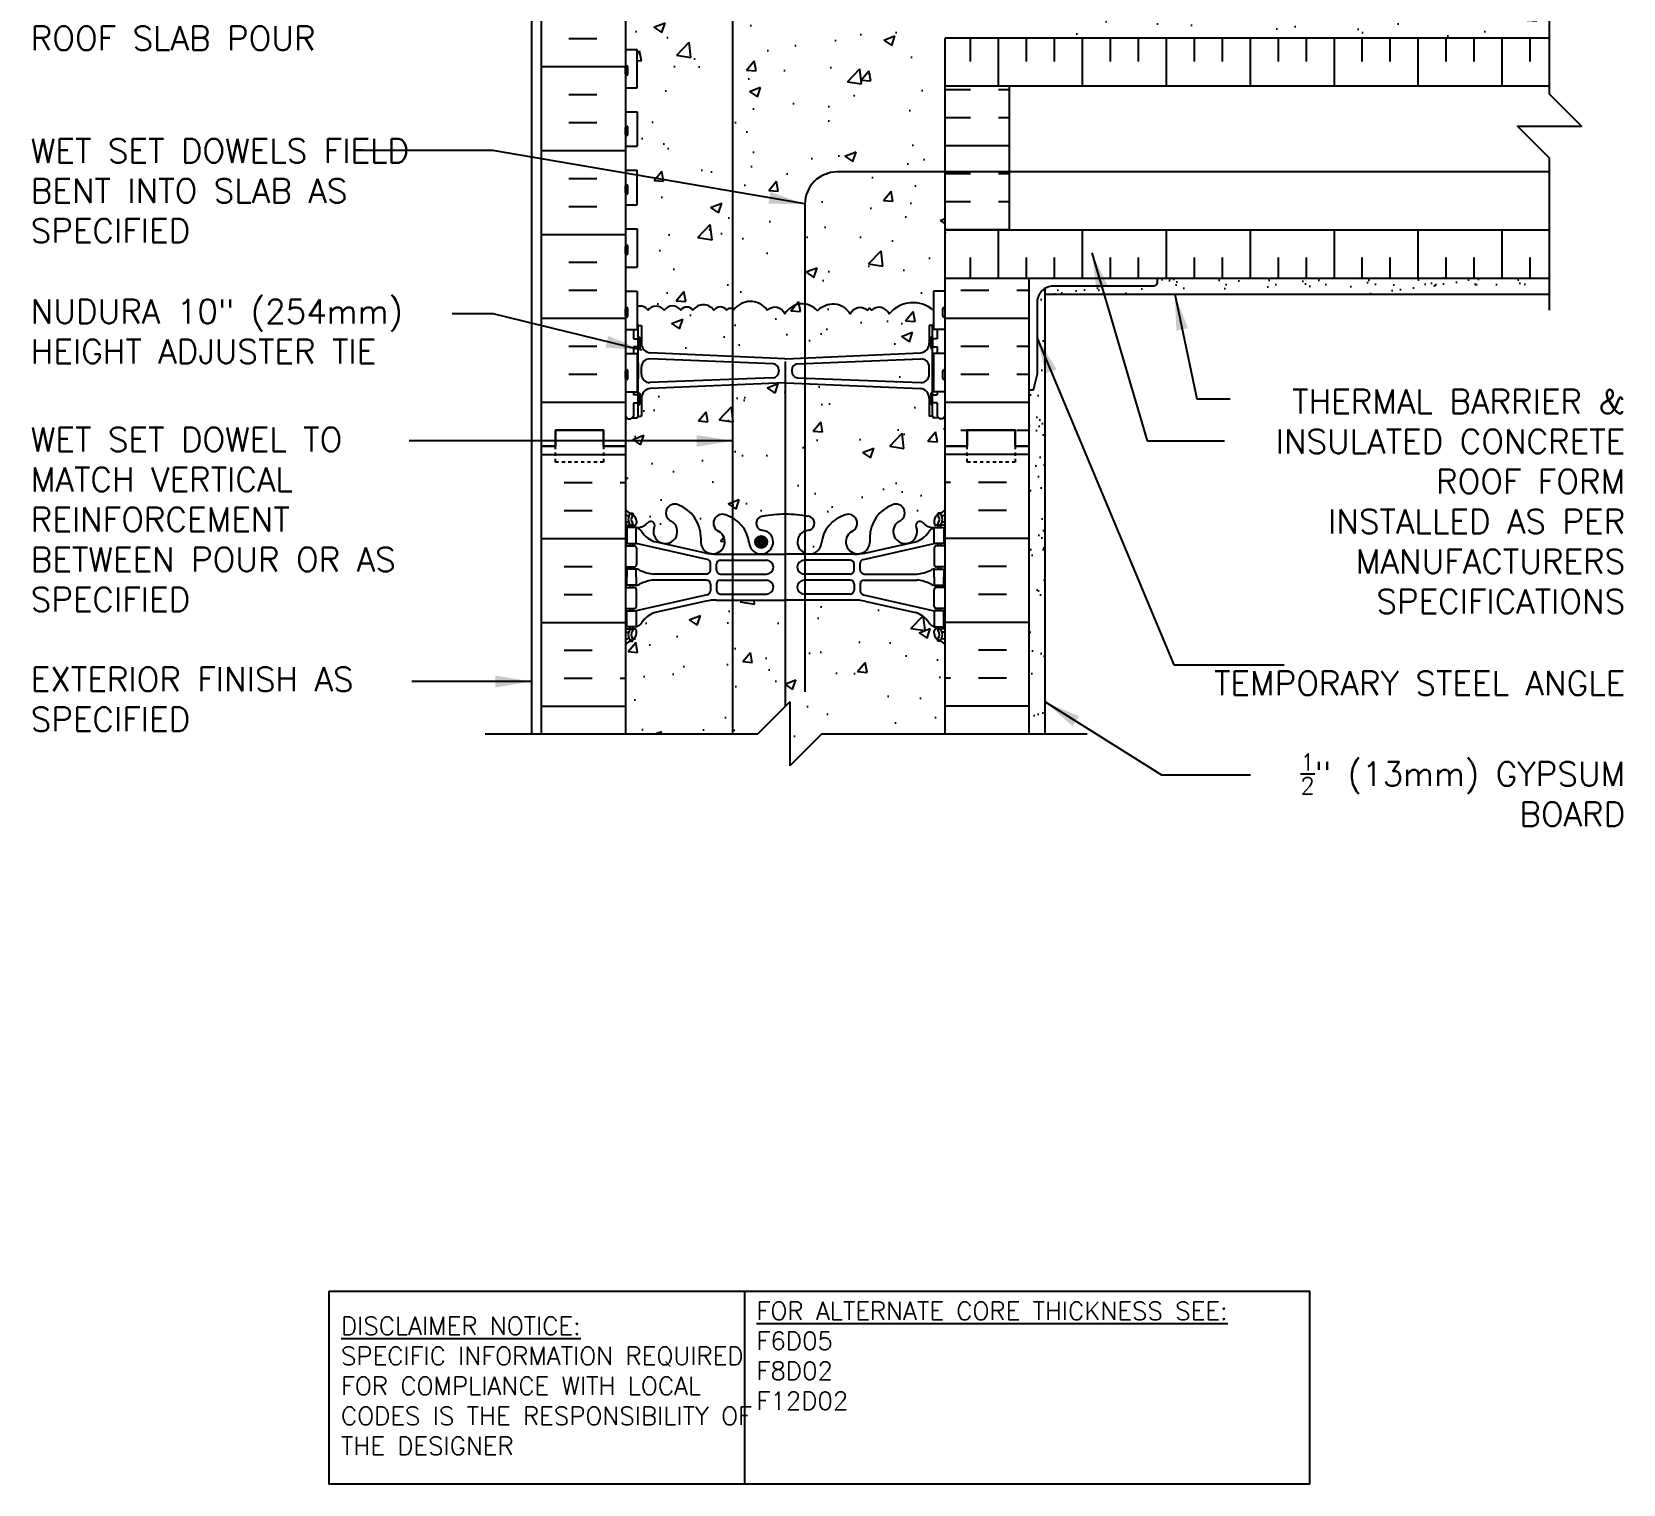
# Model space of a CAD drawing. Header units: inches. Extents: x 189.2 to 283.2, y 118.4 to 194.9.
# Drawn here: x 233.46 to 283.21, y 118.43 to 163.83 of the extents above; entities that cross this region are included whole.
import ezdxf

# ---------------------------------------------------------------- set-up
doc = ezdxf.new("R2010")
doc.units = ezdxf.units.IN
doc.header["$LTSCALE"] = 0.5
doc.header["$MEASUREMENT"] = 0
doc.linetypes.add('DASHED2', pattern=[0.375, 0.25, -0.125])
for name, color, linetype in [('HATCH', 12, 'Continuous'), ('line25', 2, 'Continuous'), ('LINE3', 3, 'Continuous'), ('LINE50', 5, 'Continuous'), ('LINE9', 9, 'Continuous'), ('TEXT', 4, 'Continuous'), ('Web_Edge', 9, 'Continuous')]:
    doc.layers.add(name, color=color, linetype=linetype)
doc.styles.add('DIM', font='romans.shx', dxfattribs={"width": 0.7})
doc.styles.add('ROMANS', font='romans.shx', dxfattribs={"height": 0.75})
doc.styles.get("Standard").update_dxf_attribs({"font": 'romans.shx', "height": 0.75})
doc.dimstyles.new('ext_12', dxfattribs={"dimscale": 12, "dimtxt": 0.09375, "dimasz": 0.09375, "dimexe": 0.09375, "dimexo": 0.0625, "dimgap": 0.0625, "dimtad": 1, "dimdec": 1, "dimzin": 2, "dimdsep": 46, "dimlunit": 4, "dimtxsty": 'DIM', "dimcen": 0.09, "dimdle": 0.09375, "dimclrt": 4, "dimadec": 0, "dimazin": 0, "dimtfac": 1, "dimtdec": 1, "dimtmove": 2, "dimatfit": 3, "dimfxl": 1, "dimfrac": 2, "dimtolj": 1, "dimtzin": 0, "dimarcsym": 0})

msp = doc.modelspace()

# ---------------------------------------------------------------- hatches: boundary and pattern name
at = {"layer": 'HATCH'}
h = msp.add_hatch(dxfattribs=at)
h.set_pattern_fill('AR-CONC', color=256, scale=0.5)
h.set_pattern_definition([(50, (0, 0), (3.5863, -0.31376), [0.375, -4.125]), (355, (0, 0), (-0.693757, 3.76096), [0.3, -3.3]), (100.4514, (0.299, -0.026), (2.892544, 3.4472), [0.3187, -3.50571]), (46.1842, (0, 1), (5.336207, -0.827596), [0.5625, -6.1875]), (96.6356, (0.4447, 0.931), (4.67331, 4.87059), [0.47805, -5.25857]), (351.1842, (0, 1), (4.67331, 4.87059), [0.45, -4.95]), (21, (0.5, 0.75), (2.984535, -2.013094), [0.375, -4.125]), (326, (0.5, 0.75), (1.216577, 3.62575), [0.3, -3.3]), (71.4514, (0.7487, 0.5822), (4.201112, 1.612656), [0.3187, -3.50571]), (37.5, (0, 0), (0.0607993, 1.6644693), [0, -3.26, 0, -3.35, 0, -3.3125]), (7.5, (0, 0), (1.315348, 1.972059), [0, -1.91, 0, -3.185, 0, -1.2625]), (327.5, (-1.115, 0), (2.669112, -0.1127744), [0, -1.25, 0, -3.9, 0, -5.175]), (317.5, (-1.615, 0), (2.915931, 0.500525), [0, -1.625, 0, -2.59, 0, -3.675])])
h.paths.add_polyline_path([(257.158, 142.881), (257.158, 140.881), (258.158, 141.881), (262.018, 141.881), (262.018, 144.689, 0.08841), (261.872, 144.786), (261.782, 144.786), (261.782, 144.828, -0.249069), (261.672, 145.035), (261.672, 145.102, -0.414214), (261.735, 145.165), (261.782, 145.165), (261.782, 145.235), (261.677, 145.235, -0.155529), (261.502, 145.369, 0.180914), (261.084, 145.68), (259.503, 146.033, 0.054974), (259.176, 146.069), (257.018, 146.069), (254.86, 146.069, 0.054974), (254.534, 146.033), (252.953, 145.68, 0.180914), (252.535, 145.369, -0.155529), (252.359, 145.235), (252.254, 145.235), (252.254, 145.165), (252.302, 145.165, -0.414214), (252.364, 145.102), (252.364, 145.035, -0.249069), (252.254, 144.828), (252.254, 144.786), (252.164, 144.786, 0.088416), (252.018, 144.689), (252.018, 141.881), (256.158, 141.881)])
h.paths.add_polyline_path([(262.018, 150.881), (262.018, 151.817), (261.938, 151.737), (261.848, 151.737), (261.818, 151.767), (261.668, 151.767, -0.414214), (261.618, 151.817), (261.518, 151.817), (261.518, 152.378, 0.390098), (261.243, 152.677), (257.035, 152.861, 0.020761), (257.018, 152.862, 0.020761), (257.002, 152.861), (252.794, 152.677, 0.390098), (252.518, 152.378), (252.518, 151.817), (252.418, 151.817, -0.414214), (252.368, 151.767), (252.268, 151.767), (252.218, 151.767), (252.188, 151.737), (252.098, 151.737), (252.018, 151.817), (252.018, 150.881), (252.018, 148.881, 0.088416), (252.164, 148.784), (252.254, 148.784), (252.254, 148.742, -0.249069), (252.364, 148.535), (252.364, 148.467, -0.414214), (252.302, 148.405), (252.254, 148.405), (252.254, 148.335), (252.359, 148.335, 0.231736), (252.717, 148.486, -0.8344), (252.929, 148.36), (252.917, 148.339, 2.155404), (253.456, 148.533, -1), (253.669, 149.044, -0.311223), (254.378, 148.028), (254.378, 147.863, 1.661382), (254.939, 148.216, -1), (255.152, 148.727, -0.30095), (255.888, 147.855, 1.661382), (256.45, 148.208, 0.055617), (256.27, 148.253, -0.843243), (256.305, 148.686, -0.047544), (257.018, 148.75, -0.047544), (257.732, 148.686, -0.843243), (257.767, 148.253, 0.055617), (257.587, 148.208, 1.661382), (258.148, 147.855, -0.30095), (258.885, 148.727, -1), (259.098, 148.216, 1.661382), (259.659, 147.863), (259.659, 148.028, -0.311223), (260.368, 149.044, -1), (260.581, 148.533, 2.155404), (261.12, 148.339), (261.108, 148.36, -0.834375), (261.32, 148.486, 0.23174), (261.677, 148.335), (261.782, 148.335), (261.782, 148.405), (261.735, 148.405, -0.414214), (261.672, 148.467), (261.672, 148.535, -0.249069), (261.782, 148.742), (261.782, 148.784), (261.872, 148.784, 0.08841), (262.018, 148.881)])
h.paths.add_polyline_path([(261.518, 154.657), (261.618, 154.657, -0.327813), (261.653, 154.705), (261.653, 155.126, 0.416771), (260.261, 155.012, 0.520567), (259.71, 155.129, 0.035013), (259.653, 155.199, 0.035013), (259.597, 155.129, 0.520567), (259.046, 155.012, 0.520567), (258.025, 155.107, 0.520567), (257.004, 155.012, 0.520567), (256.453, 155.129, 0.520567), (255.402, 155.129, 0.520567), (255.182, 155.129, 0.520567), (254.785, 155.129, 0.520567), (254.131, 155.129, 0.520567), (253.749, 155.129, 0.520567), (253.228, 155.129, 0.520567), (252.726, 155.129, 0.328601), (252.383, 155.245), (252.383, 154.705, -0.327813), (252.418, 154.657), (252.518, 154.657), (252.518, 154.097, 0.390098), (252.794, 153.798), (257.002, 153.614, 0.020761), (257.018, 153.613, 0.020761), (257.035, 153.614), (261.243, 153.798, 0.390098), (261.518, 154.097)])
h.paths.add_polyline_path([(256.818, 153.22), (256.818, 153.255, 0.390098), (256.635, 153.454), (252.778, 153.606, 0.425773), (252.518, 153.356), (252.518, 153.119, 0.425773), (252.778, 152.869), (256.635, 153.02, 0.390098)])
h.paths.add_polyline_path([(261.518, 153.356, 0.425773), (261.259, 153.606), (257.402, 153.454, 0.390098), (257.218, 153.255), (257.218, 153.22, 0.390098), (257.402, 153.02), (261.259, 152.869, 0.425773), (261.518, 153.119)])
h.paths.add_polyline_path([(262.018, 162.131), (262.018, 163.631), (280.914, 163.631), (280.914, 165.631), (262.018, 165.631), (262.018, 165.694, 0.466689), (261.551, 165.653, 0.520567), (261.029, 165.653, 0.520567), (260.647, 165.653, 0.520567), (259.994, 165.653, 0.520567), (259.34, 165.653, 0.520567), (258.958, 165.653, 0.520567), (258.436, 165.653, 0.520567), (257.935, 165.653, 0.297004), (257.626, 165.777, 0.297004), (257.317, 165.653, 0.520567), (256.816, 165.653, 0.520567), (256.294, 165.653, 0.520567), (255.912, 165.653, 0.520567), (255.258, 165.653, 0.520567), (254.862, 165.653, 0.520567), (254.641, 165.653, 0.520567), (253.591, 165.653, 0.520567), (253.04, 165.535, 0.411465), (252.018, 165.776), (252.018, 165.236), (252.383, 165.236), (252.383, 164.036), (252.018, 164.036), (252.018, 163.286), (252.383, 163.286), (252.383, 162.086), (252.018, 162.086), (252.018, 161.336), (252.383, 161.336), (252.383, 160.256), (252.018, 160.256), (252.018, 159.506), (252.383, 159.506), (252.383, 158.426), (252.018, 158.426), (252.018, 157.676), (252.383, 157.676), (252.383, 156.476), (252.018, 156.476), (252.018, 155.726), (252.383, 155.726), (252.383, 155.245, -0.328601), (252.726, 155.129, -0.520567), (253.228, 155.129, -0.520567), (253.749, 155.129, -0.520567), (254.131, 155.129, -0.520567), (254.785, 155.129, -0.520567), (255.182, 155.129, -0.520567), (255.402, 155.129, -0.520567), (256.453, 155.129, -0.520567), (257.004, 155.012, -0.520567), (258.025, 155.107, -0.520567), (259.046, 155.012, -0.520567), (259.597, 155.129, -0.035013), (259.653, 155.199, -0.035013), (259.71, 155.129, -0.520567), (260.261, 155.012, -0.416771), (261.653, 155.126), (261.653, 155.726), (262.018, 155.726), (262.018, 156.131), (262.018, 157.631)])
h.paths.add_polyline_path([(261.518, 166.522, 0.390098), (261.243, 166.821), (257.035, 167.005, 0.020761), (257.018, 167.005, 0.020761), (257.002, 167.005), (252.794, 166.821, 0.390098), (252.518, 166.522), (252.518, 165.961), (252.418, 165.961, -0.414214), (252.368, 165.911), (252.268, 165.911), (252.218, 165.911), (252.188, 165.881), (252.098, 165.881), (252.018, 165.961), (252.018, 165.776, -0.411465), (253.04, 165.535, -0.520567), (253.591, 165.653, -0.520567), (254.641, 165.653, -0.520567), (254.862, 165.653, -0.520567), (255.258, 165.653, -0.520567), (255.912, 165.653, -0.520567), (256.294, 165.653, -0.520567), (256.816, 165.653, -0.520567), (257.317, 165.653, -0.297004), (257.626, 165.777, -0.297004), (257.935, 165.653, -0.520567), (258.436, 165.653, -0.520567), (258.958, 165.653, -0.520567), (259.34, 165.653, -0.520567), (259.994, 165.653, -0.520567), (260.647, 165.653, -0.520567), (261.029, 165.653, -0.520567), (261.551, 165.653, -0.466689), (262.018, 165.694), (262.018, 165.961), (261.938, 165.881), (261.848, 165.881), (261.818, 165.911), (261.668, 165.911, -0.414214), (261.618, 165.961), (261.518, 165.961)])
h.paths.add_polyline_path([(256.635, 167.598), (252.778, 167.749, 0.425773), (252.518, 167.5), (252.518, 167.262, 0.425773), (252.778, 167.012), (256.635, 167.164, 0.390098), (256.818, 167.363), (256.818, 167.399, 0.390098)])
h.paths.add_polyline_path([(261.518, 167.5, 0.425773), (261.259, 167.749), (257.402, 167.598, 0.390098), (257.218, 167.399), (257.218, 167.363, 0.390098), (257.402, 167.164), (261.259, 167.012, 0.425773), (261.518, 167.262)])
h.paths.add_polyline_path([(262.018, 170.881, 0.08841), (261.872, 170.978), (261.782, 170.978), (261.782, 171.02, -0.249069), (261.672, 171.227), (261.672, 171.295, -0.414214), (261.735, 171.357), (261.782, 171.357), (261.782, 171.427), (261.677, 171.427, 0.231736), (261.32, 171.276, -0.8344), (261.108, 171.402), (261.12, 171.423, 2.155404), (260.581, 171.229, -1), (260.368, 170.717, -0.311223), (259.659, 171.733), (259.659, 171.898, 1.661382), (259.098, 171.546, -1), (258.885, 171.035, -0.30095), (258.148, 171.907, 1.661382), (257.587, 171.554, 0.055617), (257.767, 171.509, -0.843243), (257.732, 171.076, -0.047544), (257.018, 171.011, -0.047544), (256.305, 171.076, -0.843243), (256.27, 171.509, 0.055617), (256.45, 171.554, 1.661382), (255.888, 171.907, -0.30095), (255.152, 171.035, -1), (254.939, 171.546, 1.661382), (254.378, 171.898), (254.378, 171.733, -0.311223), (253.669, 170.717, -1), (253.456, 171.229, 2.155404), (252.917, 171.423), (252.929, 171.402, -0.834375), (252.717, 171.276, 0.23174), (252.359, 171.427), (252.254, 171.427), (252.254, 171.357), (252.302, 171.357, -0.414214), (252.364, 171.295), (252.364, 171.227, -0.249069), (252.254, 171.02), (252.254, 170.978), (252.164, 170.978, 0.088416), (252.018, 170.881), (252.018, 168.881), (252.018, 168.801), (252.098, 168.881), (252.188, 168.881), (252.218, 168.851), (252.368, 168.851, -0.414214), (252.418, 168.801), (252.518, 168.801), (252.518, 168.24, 0.390098), (252.794, 167.941), (257.002, 167.757, 0.020761), (257.018, 167.757, 0.020761), (257.035, 167.757), (261.243, 167.941, 0.390098), (261.518, 168.24), (261.518, 168.801), (261.618, 168.801, -0.414214), (261.668, 168.851), (261.768, 168.851), (261.818, 168.851), (261.848, 168.881), (261.938, 168.881), (262.018, 168.801), (262.018, 168.881)])
h.paths.add_polyline_path([(262.018, 177.881), (258.237, 177.881), (257.237, 176.881), (257.237, 178.881), (256.237, 177.881), (252.018, 177.881), (252.018, 175.073, 0.088416), (252.164, 174.976), (252.254, 174.976), (252.254, 174.934, -0.249069), (252.364, 174.727), (252.364, 174.66, -0.414214), (252.302, 174.597), (252.254, 174.597), (252.254, 174.527), (252.359, 174.527, -0.155529), (252.535, 174.393, 0.180914), (252.953, 174.082), (254.534, 173.729, 0.054974), (254.86, 173.693), (257.018, 173.693), (259.176, 173.693, 0.054974), (259.503, 173.729), (261.084, 174.082, 0.180914), (261.502, 174.393, -0.155529), (261.677, 174.527), (261.782, 174.527), (261.782, 174.597), (261.735, 174.597, -0.414214), (261.672, 174.66), (261.672, 174.727, -0.249069), (261.782, 174.934), (261.782, 174.976), (261.872, 174.976, 0.08841), (262.018, 175.073)])
h.paths.add_polyline_path([(262.018, 183.444, 0.08841), (261.872, 183.542), (261.782, 183.542), (261.782, 183.584, -0.249069), (261.672, 183.791), (261.672, 183.858, -0.414214), (261.735, 183.921), (261.782, 183.921), (261.782, 183.991), (261.677, 183.991, -0.155529), (261.502, 184.125, 0.180914), (261.084, 184.436), (259.503, 184.789, 0.054974), (259.176, 184.825), (257.018, 184.825), (254.86, 184.825, 0.054974), (254.534, 184.789), (252.953, 184.436, 0.180914), (252.535, 184.125, -0.155529), (252.359, 183.991), (252.254, 183.991), (252.254, 183.921), (252.302, 183.921, -0.414214), (252.364, 183.858), (252.364, 183.791, -0.249069), (252.254, 183.584), (252.254, 183.542), (252.164, 183.542, 0.088416), (252.018, 183.444), (252.018, 180.381), (256.237, 180.381), (257.237, 181.381), (257.237, 179.381), (258.237, 180.381), (262.018, 180.381)])
h.paths.add_polyline_path([(260.368, 187.8, -1), (260.581, 187.289, 2.155404), (261.12, 187.095), (261.108, 187.116, -0.834375), (261.32, 187.242, 0.23174), (261.677, 187.091), (261.782, 187.091), (261.782, 187.161), (261.735, 187.161, -0.414214), (261.672, 187.223), (261.672, 187.291, -0.249069), (261.782, 187.498), (261.782, 187.539), (261.872, 187.539, 0.08841), (262.018, 187.637), (262.018, 188.357, 0.336749), (261.356, 188.252, 0.520567), (260.97, 188.252, 0.520567), (260.47, 188.252, 0.259173), (260.018, 188.471, 0.259173), (259.567, 188.252, 0.520567), (259.067, 188.252, 0.520567), (258.68, 188.252, 0.336749), (258.018, 188.357, 0.336749), (257.356, 188.252, 0.520567), (256.97, 188.252, 0.520567), (256.47, 188.252, 0.520567), (255.623, 188.252, 0.520567), (255.341, 188.252, 0.520567), (254.446, 188.252, 0.520567), (253.707, 188.252, 0.520567), (253.014, 188.252, 0.520567), (252.793, 188.252, 0.321585), (252.018, 188.277), (252.018, 187.637, 0.088416), (252.164, 187.539), (252.254, 187.539), (252.254, 187.498, -0.249069), (252.364, 187.291), (252.364, 187.223, -0.414214), (252.302, 187.161), (252.254, 187.161), (252.254, 187.091), (252.359, 187.091, 0.231736), (252.717, 187.242, -0.8344), (252.929, 187.116), (252.917, 187.095, 2.155404), (253.456, 187.289, -1), (253.669, 187.8, -0.311223), (254.378, 186.784), (254.378, 186.619, 1.661382), (254.939, 186.972, -1), (255.152, 187.483, -0.30095), (255.888, 186.611, 1.661382), (256.45, 186.964, 0.055617), (256.27, 187.009, -0.843243), (256.305, 187.441, -0.047544), (257.018, 187.506, -0.047544), (257.732, 187.441, -0.843243), (257.767, 187.009, 0.055617), (257.587, 186.964, 1.661382), (258.148, 186.611, -0.30095), (258.885, 187.483, -1), (259.098, 186.972, 1.661382), (259.659, 186.619), (259.659, 186.784, -0.311223)])
h = msp.add_hatch(dxfattribs=at)
h.set_pattern_fill('INSUL', color=256, scale=7, style=0)
h.paths.add_polyline_path([(264.643, 156.131), (262.018, 156.131), (262.018, 150.881), (262.706, 150.881), (262.706, 151.381), (264.206, 151.381), (264.206, 150.881), (264.643, 150.881)])
h.paths.add_polyline_path([(262.018, 165.631), (264.643, 165.631), (264.643, 168.881), (264.206, 168.881), (264.206, 168.381), (262.706, 168.381), (262.706, 168.881), (262.018, 168.881)])
h.paths.add_polyline_path([(249.393, 150.881), (249.831, 150.881), (249.831, 151.381), (251.331, 151.381), (251.331, 150.881), (252.018, 150.881), (252.018, 168.881), (251.331, 168.881), (251.331, 169.381), (249.831, 169.381), (249.831, 168.881), (249.393, 168.881)])
h = msp.add_hatch(dxfattribs=at)
h.set_pattern_fill('INSUL', color=256, scale=7, angle=90, style=0)
h.set_pattern_definition([(90, (64.1814, 26.4048), (-2.625, 2e-16), []), (90, (63.3064, 26.4048), (-2.625, 2e-16), [0.875, -0.875]), (90, (62.4314, 26.4048), (-2.625, 2e-16), [0.875, -0.875])])
h.paths.add_polyline_path([(280.914, 163.631), (262.018, 163.631), (262.018, 162.131), (280.914, 162.131)])
h.paths.add_polyline_path([(280.914, 156.131), (280.914, 157.631), (262.018, 157.631), (262.018, 156.131)])
h = msp.add_hatch(dxfattribs=at)
h.set_pattern_fill('INSUL', color=256, scale=7)
h.set_pattern_definition([(0, (64.1814, 26.4048), (0, 2.625), []), (0, (64.1814, 27.2798), (0, 2.625), [0.875, -0.875]), (0, (64.1814, 28.1548), (0, 2.625), [0.875, -0.875])])
h.paths.add_polyline_path([(264.018, 159.131), (262.018, 159.131), (262.018, 157.631), (264.018, 157.631)])
h.paths.add_polyline_path([(264.018, 162.131), (262.018, 162.131), (262.018, 159.131), (264.018, 159.131)])
h = msp.add_hatch(dxfattribs=at)
h.set_pattern_fill('AR-SAND', color=256, scale=0.5, style=0)
h.set_pattern_definition([(37.5, (66.88566, 23.2211), (-0.0314967, 0.963412), [0, -0.76, 0, -0.85, 0, -0.8125]), (7.5, (66.8857, 23.2211), (0.8848884, 1.411073), [0, -0.41, 0, -0.685, 0, -0.2625]), (327.5, (66.27066, 23.2211), (1.557071, 0.0028295), [0, -0.25, 0, -0.9, 0, -1.175]), (317.5, (66.2707, 23.2211), (1.503063, 0.438838), [0, -0.125, 0, -0.59, 0, -0.675])])
h.paths.add_polyline_path([(265.143, 155.814, 0.267949), (264.893, 155.381), (264.893, 153.131), (264.768, 152.631), (264.643, 152.631), (264.643, 150.881), (264.643, 141.881), (265.143, 141.881)])
h = msp.add_hatch(dxfattribs=at)
h.set_pattern_fill('AR-SAND', color=256, scale=0.5, style=0)
h.set_pattern_definition([(37.5, (63.72126, 21.6391), (-0.0314967, 0.963412), [0, -0.76, 0, -0.85, 0, -0.8125]), (7.5, (63.7213, 21.6391), (0.8848884, 1.411073), [0, -0.41, 0, -0.685, 0, -0.2625]), (327.5, (63.10626, 21.6391), (1.557071, 0.0028295), [0, -0.25, 0, -0.9, 0, -1.175]), (317.5, (63.1063, 21.6391), (1.503063, 0.438838), [0, -0.125, 0, -0.59, 0, -0.675])])
h.paths.add_polyline_path([(268.643, 156.131), (268.643, 156.006, -0.414214), (268.518, 155.881), (265.393, 155.881, 0.131652), (265.143, 155.814), (265.143, 155.631), (280.914, 155.631), (280.914, 156.131)])
at = {"layer": 'LINE3'}
msp.add_hatch(color=256, dxfattribs=at).paths.add_polyline_path([(256.45, 147.883, 1), (256.075, 147.883, 1)])

# ---------------------------------------------------------------- linework, layer by layer
at = {"layer": 'HATCH'}
for p, q in [((280.914, 162.131), (262.018, 162.131)), ((280.914, 157.631), (262.018, 157.631)), ((262.018, 157.543), (262.047, 157.571)), ((266.264, 156.131), (266.29, 156.157)), ((269.092, 156.131), (269.118, 156.157)), ((274.749, 156.131), (274.775, 156.157)), ((277.577, 156.131), (277.603, 156.157)), ((249.393, 150.621), (252.018, 150.621)), ((264.643, 150.621), (262.018, 150.621)), ((250.107, 149.746), (250.982, 149.746)), ((251.857, 149.746), (252.018, 149.746)), ((262.18, 149.746), (262.018, 149.746)), ((263.93, 149.746), (263.055, 149.746)), ((250.107, 148.871), (250.982, 148.871)), ((263.93, 148.871), (263.055, 148.871)), ((249.393, 147.996), (252.018, 147.996)), ((264.643, 147.996), (262.018, 147.996)), ((250.107, 147.121), (250.982, 147.121)), ((263.93, 147.121), (263.055, 147.121)), ((250.107, 146.246), (250.982, 146.246)), ((263.93, 146.246), (263.055, 146.246)), ((249.393, 145.371), (252.018, 145.371)), ((264.643, 145.371), (262.018, 145.371)), ((250.107, 144.496), (250.982, 144.496)), ((263.93, 144.496), (263.055, 144.496)), ((250.107, 143.621), (250.982, 143.621)), ((251.857, 143.621), (252.018, 143.621)), ((262.18, 143.621), (262.018, 143.621)), ((263.93, 143.621), (263.055, 143.621)), ((249.393, 142.746), (252.018, 142.746)), ((264.643, 142.746), (262.018, 142.746))]:
    msp.add_line(p, q, dxfattribs=at)
for points in [[(258.025, 155.107, 0.520567), (257.004, 155.012, 0.520567), (256.453, 155.129, 0.520567), (255.402, 155.129, 0.520567), (255.182, 155.129, 0.520567), (254.785, 155.129, 0.520567), (254.131, 155.129, 0.520567), (253.749, 155.129, 0.520567), (253.228, 155.129, 0.520567), (252.726, 155.129, 0.328601), (252.383, 155.245, 0.328601)], [(258.025, 155.107, -0.520567), (259.046, 155.012, -0.520567), (259.597, 155.129, -0.035013), (259.653, 155.199, -0.035013)], [(261.653, 155.126, 0.416771), (260.261, 155.012, 0.520567), (259.71, 155.129, 0.035013), (259.653, 155.199, 0.035013)]]:
    msp.add_lwpolyline(points, format="xyb", dxfattribs=at)
at = {"layer": 'line25'}
for p, q in [((252.018, 168.881), (252.018, 150.881)), ((252.018, 163.286), (252.383, 163.286)), ((252.383, 162.086), (252.383, 163.286)), ((280.914, 163.631), (262.018, 163.631)), ((262.018, 162.131), (262.018, 163.631)), ((252.018, 162.086), (252.383, 162.086)), ((252.018, 161.336), (252.383, 161.336)), ((252.383, 161.336), (252.383, 160.256)), ((252.018, 160.256), (252.383, 160.256)), ((252.018, 159.506), (252.383, 159.506)), ((252.383, 158.426), (252.383, 159.506)), ((252.018, 158.426), (252.383, 158.426)), ((252.018, 157.676), (252.383, 157.676)), ((252.383, 157.676), (252.383, 156.476)), ((262.018, 156.131), (262.018, 157.631)), ((252.018, 156.476), (252.383, 156.476)), ((262.018, 150.881), (262.018, 156.131)), ((262.018, 156.131), (280.914, 156.131)), ((252.018, 155.726), (252.383, 155.726)), ((252.383, 155.726), (252.383, 154.526)), ((261.653, 155.726), (261.653, 154.526)), ((262.018, 155.726), (261.653, 155.726)), ((252.018, 154.526), (252.383, 154.526)), ((262.018, 154.526), (261.653, 154.526)), ((252.018, 153.776), (252.383, 153.776)), ((252.383, 153.776), (252.383, 152.576)), ((262.018, 153.776), (261.653, 153.776)), ((261.653, 153.776), (261.653, 152.576)), ((252.018, 152.576), (252.383, 152.576)), ((262.018, 152.576), (261.653, 152.576)), ((252.018, 150.881), (252.018, 141.881)), ((262.018, 141.881), (262.018, 150.881))]:
    msp.add_line(p, q, dxfattribs=at)
at = {"layer": 'LINE3'}
for p, q in [((255.369, 177.881), (255.369, 141.881)), ((257.011, 153.525), (257.011, 142.741))]:
    msp.add_line(p, q, dxfattribs=at)
msp.add_lwpolyline([(280.914, 159.451), (258.631, 159.451, 0.414214), (257.631, 158.451), (257.631, 143.202)], format="xyb", dxfattribs=at)
msp.add_circle((256.262, 147.883), 0.188, dxfattribs=at)
at = {"layer": 'LINE50'}
for p, q in [((249.393, 150.881), (249.393, 168.881)), ((264.643, 150.881), (264.643, 156.131)), ((249.393, 141.881), (249.393, 150.881)), ((264.643, 141.881), (264.643, 150.881))]:
    msp.add_line(p, q, dxfattribs=at)
for points in [[(252.018, 150.881), (251.331, 150.881), (251.331, 151.381), (249.831, 151.381), (249.831, 150.881), (249.393, 150.881)], [(249.393, 150.881), (249.831, 150.881), (249.831, 151.381), (251.331, 151.381), (251.331, 150.881), (252.018, 150.881)], [(262.018, 150.881), (262.706, 150.881), (262.706, 151.381), (264.206, 151.381), (264.206, 150.881), (264.643, 150.881)], [(264.643, 150.881), (264.206, 150.881), (264.206, 151.381), (262.706, 151.381), (262.706, 150.881), (262.018, 150.881)]]:
    msp.add_lwpolyline(points, dxfattribs=at)
at = {"layer": 'LINE9'}
for p, q in [((249.081, 177.881), (249.081, 141.883)), ((252.018, 162.516), (252.018, 162.736)), ((252.058, 162.776), (252.058, 162.776)), ((252.098, 162.516), (252.098, 162.736)), ((252.018, 162.681), (252.018, 162.681)), ((252.018, 162.571), (252.018, 162.571)), ((252.058, 162.476), (252.058, 162.476)), ((262.018, 157.631), (262.018, 162.131)), ((264.018, 162.131), (264.018, 157.631)), ((252.018, 160.626), (252.018, 160.846)), ((252.018, 160.791), (252.018, 160.791)), ((252.058, 160.886), (252.058, 160.886)), ((252.098, 160.626), (252.098, 160.846)), ((252.018, 160.681), (252.018, 160.681)), ((252.058, 160.586), (252.058, 160.586)), ((252.018, 158.796), (252.018, 159.016)), ((252.018, 158.961), (252.018, 158.961)), ((252.018, 158.851), (252.018, 158.851)), ((252.058, 159.056), (252.058, 159.056)), ((252.058, 158.756), (252.058, 158.756)), ((252.098, 158.796), (252.098, 159.016)), ((252.018, 156.906), (252.018, 157.126)), ((252.018, 157.071), (252.018, 157.071)), ((252.018, 156.961), (252.018, 156.961)), ((252.058, 157.166), (252.058, 157.166)), ((252.058, 156.866), (252.058, 156.866)), ((252.098, 156.906), (252.098, 157.126)), ((265.143, 141.881), (265.143, 155.814)), ((265.143, 155.631), (280.914, 155.631)), ((252.018, 154.956), (252.018, 155.176)), ((252.018, 155.121), (252.018, 155.121)), ((252.018, 155.011), (252.018, 155.011)), ((252.058, 155.216), (252.058, 155.216)), ((252.058, 154.916), (252.058, 154.916)), ((252.098, 154.956), (252.098, 155.176)), ((261.938, 154.956), (261.938, 155.176)), ((261.978, 155.216), (261.978, 155.216)), ((261.978, 154.916), (261.978, 154.916)), ((262.018, 154.956), (262.018, 155.176)), ((262.018, 155.121), (262.018, 155.121)), ((262.018, 155.011), (262.018, 155.011)), ((252.268, 154.526), (252.268, 154.237)), ((252.418, 151.817), (252.418, 154.657)), ((252.418, 154.657), (252.518, 154.657)), ((252.418, 154.637), (252.418, 154.637)), ((252.418, 154.287), (252.468, 154.287)), ((252.468, 154.287), (252.468, 153.937)), ((252.518, 154.657), (252.518, 154.097)), ((261.618, 154.657), (261.518, 154.657)), ((261.518, 154.657), (261.518, 154.097)), ((261.568, 154.287), (261.568, 153.937)), ((261.618, 154.287), (261.568, 154.287)), ((261.618, 151.817), (261.618, 154.657)), ((261.618, 154.637), (261.618, 154.637)), ((261.768, 154.526), (261.768, 154.237)), ((252.268, 153.987), (252.268, 153.776)), ((252.418, 153.937), (252.468, 153.937)), ((257.002, 153.614), (252.794, 153.798)), ((257.035, 153.614), (261.243, 153.798)), ((261.618, 153.937), (261.568, 153.937)), ((261.768, 153.987), (261.768, 153.776)), ((252.058, 153.266), (252.058, 153.266)), ((252.518, 153.119), (252.518, 153.356)), ((256.635, 153.454), (252.778, 153.606)), ((256.818, 153.255), (256.818, 153.22)), ((257.218, 153.255), (257.218, 153.22)), ((257.402, 153.454), (261.259, 153.606)), ((261.518, 153.119), (261.518, 153.356)), ((261.978, 153.266), (261.978, 153.266)), ((252.018, 153.006), (252.018, 153.226)), ((252.018, 153.171), (252.018, 153.171)), ((252.018, 153.061), (252.018, 153.061)), ((252.058, 152.966), (252.058, 152.966)), ((252.098, 153.006), (252.098, 153.226)), ((256.635, 153.02), (252.778, 152.869)), ((257.002, 152.861), (252.794, 152.677)), ((257.035, 152.861), (261.243, 152.677)), ((257.402, 153.02), (261.259, 152.869)), ((261.938, 153.006), (261.938, 153.226)), ((261.978, 152.966), (261.978, 152.966)), ((262.018, 153.006), (262.018, 153.226)), ((262.018, 153.171), (262.018, 153.171)), ((262.018, 153.061), (262.018, 153.061)), ((252.268, 152.576), (252.268, 152.487)), ((252.418, 152.537), (252.468, 152.537)), ((252.468, 152.537), (252.468, 152.187)), ((252.518, 152.378), (252.518, 151.817)), ((261.518, 152.378), (261.518, 151.817)), ((261.618, 152.537), (261.568, 152.537)), ((261.568, 152.537), (261.568, 152.187)), ((261.768, 152.576), (261.768, 152.487)), ((252.018, 151.817), (252.098, 151.737)), ((252.268, 151.817), (252.188, 151.737)), ((252.218, 151.767), (252.368, 151.767)), ((252.268, 152.237), (252.268, 151.817)), ((252.268, 151.767), (252.368, 151.767)), ((252.418, 152.187), (252.468, 152.187)), ((252.418, 151.817), (252.518, 151.817)), ((261.618, 151.817), (261.518, 151.817)), ((261.618, 152.187), (261.568, 152.187)), ((261.768, 151.767), (261.668, 151.767)), ((261.818, 151.767), (261.668, 151.767)), ((261.768, 152.237), (261.768, 151.817)), ((261.768, 151.817), (261.848, 151.737)), ((262.018, 151.817), (261.938, 151.737)), ((252.098, 151.737), (252.188, 151.737)), ((261.938, 151.737), (261.848, 151.737)), ((257.158, 142.881), (256.158, 141.881)), ((257.158, 142.881), (257.158, 140.881)), ((247.629, 141.881), (256.158, 141.881)), ((258.158, 141.881), (257.158, 140.881)), ((258.158, 141.881), (266.453, 141.881))]:
    msp.add_line(p, q, dxfattribs=at)
for points in [[(280.914, 155.131), (280.914, 159.881), (279.914, 160.881), (281.914, 160.881), (280.914, 161.881), (280.914, 167.542)], [(252.268, 154.237), (252.418, 154.237), (252.418, 153.987), (252.268, 153.987)], [(261.768, 154.237), (261.618, 154.237), (261.618, 153.987), (261.768, 153.987)], [(252.383, 153.487), (252.418, 153.487), (252.418, 152.987), (252.383, 152.987)], [(261.653, 153.487), (261.618, 153.487), (261.618, 152.987), (261.653, 152.987)], [(252.268, 152.237), (252.418, 152.237), (252.418, 152.487), (252.268, 152.487)], [(261.768, 152.237), (261.618, 152.237), (261.618, 152.487), (261.768, 152.487)]]:
    msp.add_lwpolyline(points, dxfattribs=at)
msp.add_lwpolyline([(264.643, 152.631), (264.643, 156.131), (268.643, 156.131), (268.643, 156.006, -0.414214), (268.518, 155.881), (265.393, 155.881, 0.414214), (264.893, 155.381), (264.893, 153.131), (264.768, 152.631)], format="xyb", close=True, dxfattribs=at)
at = {"layer": 'LINE9', "linetype": 'DASHED2', "ltscale": 0.15}
for points in [[(251.331, 150.881), (251.331, 150.881), (251.331, 150.381), (249.831, 150.381), (249.831, 150.881), (249.831, 150.881)], [(264.206, 150.881), (264.206, 150.881), (264.206, 150.381), (262.706, 150.381), (262.706, 150.881), (262.706, 150.881)]]:
    msp.add_lwpolyline(points, dxfattribs=at)
at = {"layer": 'LINE9'}
for centre, radius, start, end in [((252.058, 162.736), 0.04, 90, 180), ((252.058, 162.736), 0.04, 360, 90), ((252.058, 162.516), 0.04, 180, 270), ((252.058, 162.516), 0.04, 270, 0), ((252.058, 160.846), 0.04, 90, 180), ((252.058, 160.846), 0.04, 360, 90), ((252.058, 160.626), 0.04, 180, 270), ((252.058, 160.626), 0.04, 270, 0), ((252.058, 159.016), 0.04, 90, 180), ((252.058, 158.796), 0.04, 180, 270), ((252.058, 159.016), 0.04, 360, 90), ((252.058, 158.796), 0.04, 270, 0), ((252.058, 157.126), 0.04, 90, 180), ((252.058, 156.906), 0.04, 180, 270), ((252.058, 157.126), 0.04, 360, 90), ((252.058, 156.906), 0.04, 270, 0), ((252.058, 155.176), 0.04, 90, 180), ((252.058, 154.956), 0.04, 180, 270), ((252.058, 155.176), 0.04, 360, 90), ((252.058, 154.956), 0.04, 270, 0), ((261.978, 155.176), 0.04, 90, 180), ((261.978, 154.956), 0.04, 180, 270), ((261.978, 155.176), 0.04, 0, 90), ((261.978, 154.956), 0.04, 270, 0), ((252.368, 154.657), 0.05, 0, 72.5993), ((261.668, 154.657), 0.05, 107.4007, 180), ((252.818, 154.097), 0.3, 180, 265.2426), ((261.218, 154.097), 0.3, 274.7574, 0), ((252.058, 153.226), 0.04, 90, 180), ((252.058, 153.226), 0.04, 360, 90), ((252.768, 153.356), 0.25, 87.7479, 180), ((256.618, 153.255), 0.2, 0, 85.2426), ((257.018, 153.813), 0.2, 265.2426, 270), ((257.018, 153.813), 0.2, 270, 274.7574), ((257.418, 153.255), 0.2, 94.7574, 180), ((261.268, 153.356), 0.25, 0, 92.2521), ((261.978, 153.226), 0.04, 90, 180), ((261.978, 153.226), 0.04, 0, 90), ((252.058, 153.006), 0.04, 180, 270), ((252.058, 153.006), 0.04, 270, 0), ((252.768, 153.119), 0.25, 180, 272.2521), ((256.618, 153.22), 0.2, 274.7574, 0), ((257.018, 152.662), 0.2, 90, 94.7574), ((257.018, 152.662), 0.2, 85.2426, 90), ((257.418, 153.22), 0.2, 180, 265.2426), ((261.268, 153.119), 0.25, 267.7479, 0), ((261.978, 153.006), 0.04, 180, 270), ((261.978, 153.006), 0.04, 270, 0), ((252.818, 152.378), 0.3, 94.7574, 180), ((261.218, 152.378), 0.3, 0, 85.2426), ((252.368, 151.817), 0.05, 270, 0), ((261.668, 151.817), 0.05, 180, 270)]:
    msp.add_arc(centre, radius, start, end, dxfattribs=at)
at = {"layer": 'TEXT'}
msp.add_lwpolyline([(242.76, 124.464), (255.744, 124.464), (255.744, 118.426), (242.76, 118.426)], close=True, dxfattribs=at)
msp.add_lwpolyline([(255.744, 124.464), (273.404, 124.464), (273.404, 118.426), (255.744, 118.426)], dxfattribs=at)
at = {"layer": 'Web_Edge'}
for p, q in [((252.164, 148.784), (252.254, 148.784)), ((252.254, 148.784), (252.254, 148.742)), ((261.872, 148.784), (261.782, 148.784)), ((261.782, 148.784), (261.782, 148.742)), ((252.018, 148.505), (252.096, 148.505)), ((252.018, 148.405), (252.302, 148.405)), ((252.164, 148.405), (252.164, 148.335)), ((252.254, 148.405), (252.254, 148.335)), ((252.364, 148.535), (252.364, 148.467)), ((252.917, 148.339), (252.929, 148.36)), ((261.12, 148.339), (261.108, 148.36)), ((261.672, 148.535), (261.672, 148.467)), ((262.018, 148.405), (261.735, 148.405)), ((261.782, 148.405), (261.782, 148.335)), ((261.872, 148.405), (261.872, 148.335)), ((262.018, 148.505), (261.941, 148.505)), ((252.164, 147.835), (252.164, 147.765)), ((252.254, 147.835), (252.254, 147.765)), ((254.577, 147.338), (252.359, 147.835)), ((254.534, 147.536), (252.953, 147.889)), ((254.378, 148.028), (254.378, 147.863)), ((259.46, 147.338), (261.677, 147.835)), ((259.503, 147.536), (261.084, 147.889)), ((259.659, 148.028), (259.659, 147.863)), ((261.782, 147.835), (261.782, 147.765)), ((261.872, 147.835), (261.872, 147.765)), ((252.018, 147.765), (252.302, 147.765)), ((252.364, 147.702), (252.364, 147.167)), ((254.86, 147.5), (257.018, 147.5)), ((254.987, 147.314), (256.427, 147.314)), ((259.176, 147.5), (257.018, 147.5)), ((259.05, 147.314), (257.61, 147.314)), ((261.672, 147.702), (261.672, 147.167)), ((262.018, 147.765), (261.735, 147.765)), ((252.018, 147.105), (252.302, 147.105)), ((252.164, 147.105), (252.164, 147.035)), ((252.254, 147.105), (252.254, 147.035)), ((254.55, 146.879), (252.912, 146.879)), ((254.675, 147.004), (254.675, 147.216)), ((254.862, 147.005), (254.862, 147.189)), ((254.987, 146.88), (256.427, 146.88)), ((259.05, 146.88), (257.61, 146.88)), ((259.175, 147.005), (259.175, 147.189)), ((259.362, 147.004), (259.362, 147.216)), ((259.487, 146.879), (261.125, 146.879)), ((262.018, 147.105), (261.735, 147.105)), ((261.782, 147.105), (261.782, 147.035)), ((261.872, 147.105), (261.872, 147.035)), ((252.018, 146.465), (252.302, 146.465)), ((252.164, 146.465), (252.164, 146.535)), ((252.254, 146.465), (252.254, 146.535)), ((252.364, 145.867), (252.364, 146.402)), ((254.55, 146.691), (252.912, 146.691)), ((254.675, 146.566), (254.675, 146.353)), ((254.862, 146.565), (254.862, 146.381)), ((254.987, 146.69), (256.427, 146.69)), ((259.05, 146.69), (257.61, 146.69)), ((259.175, 146.565), (259.175, 146.381)), ((259.362, 146.566), (259.362, 146.353)), ((259.487, 146.691), (261.125, 146.691)), ((261.672, 145.867), (261.672, 146.402)), ((262.018, 146.465), (261.735, 146.465)), ((261.782, 146.465), (261.782, 146.535)), ((261.872, 146.465), (261.872, 146.535)), ((252.018, 145.805), (252.302, 145.805)), ((252.164, 145.735), (252.164, 145.805)), ((252.254, 145.735), (252.254, 145.805)), ((254.577, 146.231), (252.359, 145.735)), ((254.534, 146.033), (252.953, 145.68)), ((254.86, 146.069), (257.018, 146.069)), ((254.987, 146.256), (256.427, 146.256)), ((259.176, 146.069), (257.018, 146.069)), ((259.05, 146.256), (257.61, 146.256)), ((259.46, 146.231), (261.677, 145.735)), ((259.503, 146.033), (261.084, 145.68)), ((262.018, 145.805), (261.735, 145.805)), ((261.782, 145.735), (261.782, 145.805)), ((261.872, 145.735), (261.872, 145.805)), ((252.018, 145.165), (252.302, 145.165)), ((252.018, 145.065), (252.096, 145.065)), ((252.164, 145.165), (252.164, 145.235)), ((252.164, 144.786), (252.254, 144.786)), ((252.254, 145.165), (252.254, 145.235)), ((252.254, 144.786), (252.254, 144.828)), ((252.364, 145.035), (252.364, 145.102)), ((261.672, 145.035), (261.672, 145.102)), ((262.018, 145.165), (261.735, 145.165)), ((261.782, 145.165), (261.782, 145.235)), ((261.782, 144.786), (261.782, 144.828)), ((261.872, 144.786), (261.782, 144.786)), ((261.872, 145.165), (261.872, 145.235)), ((262.018, 145.065), (261.941, 145.065))]:
    msp.add_line(p, q, dxfattribs=at)
for points in [[(252.059, 147.835), (252.359, 147.835), (252.359, 148.335), (252.059, 148.335)], [(261.977, 147.835), (261.677, 147.835), (261.677, 148.335), (261.977, 148.335)], [(252.059, 145.735), (252.359, 145.735), (252.359, 145.235), (252.059, 145.235)], [(261.977, 145.735), (261.677, 145.735), (261.677, 145.235), (261.977, 145.235)]]:
    msp.add_lwpolyline(points, close=True, dxfattribs=at)
for points in [[(252.359, 146.785), (252.359, 147.035), (252.059, 147.035), (252.059, 146.785)], [(252.359, 146.785), (252.359, 146.535), (252.059, 146.535), (252.059, 146.785)], [(261.677, 146.785), (261.677, 147.035), (261.977, 147.035), (261.977, 146.785)], [(261.677, 146.785), (261.677, 146.535), (261.977, 146.535), (261.977, 146.785)]]:
    msp.add_lwpolyline(points, dxfattribs=at)
for centre, radius, start, end in [((252.364, 149.242), 0.5, 226.2109, 250.5288), ((252.2, 148.72), 0.045, 321.448, 139.1879), ((252.114, 148.535), 0.25, 0, 70.5288), ((253.562, 148.789), 0.277, 67.32, 247.32), ((253.287, 148.022), 1.092, 0.3332, 69.4825), ((260.75, 148.022), 1.092, 110.5175, 179.6668), ((260.475, 148.789), 0.277, 292.68, 112.68), ((261.922, 148.535), 0.25, 109.4712, 180), ((261.836, 148.72), 0.045, 40.8121, 218.552), ((261.672, 149.242), 0.5, 289.4712, 313.7878), ((252.364, 149.242), 0.6, 234.7832, 245.0748), ((252.096, 148.524), 0.0196, 269.4032, 15.4901), ((252.358, 148.589), 0.25, 140.1145, 222.4609), ((252.102, 148.679), 0.021, 343.464, 63.9957), ((252.207, 148.451), 0.045, 222.4609, 42.4609), ((252.358, 148.589), 0.16, 140.0001, 222.4609), ((252.302, 148.467), 0.0625, 270, 0), ((252.384, 148.775), 0.441, 266.7976, 318.9873), ((252.237, 147.992), 0.364, 34.9775, 70.3387), ((252.811, 148.404), 0.125, 339.6243, 138.9873), ((253.268, 148.208), 0.375, 159.6243, 60.0685), ((255.045, 148.472), 0.277, 67.32, 247.32), ((254.861, 147.735), 1.034, 6.6669, 73.6635), ((256.324, 148.467), 0.22, 95.1835, 255.7396), ((257.001, 144.973), 3.777, 89.7394, 100.6275), ((257.036, 144.973), 3.777, 79.3725, 90.2606), ((257.712, 148.467), 0.22, 284.2604, 84.8165), ((259.175, 147.735), 1.034, 106.3365, 173.3331), ((258.991, 148.472), 0.277, 292.68, 112.68), ((260.768, 148.208), 0.375, 119.9315, 20.3757), ((261.225, 148.404), 0.125, 41.0127, 200.3757), ((261.653, 148.775), 0.441, 221.0127, 273.2024), ((261.8, 147.992), 0.364, 109.6613, 145.0225), ((261.735, 148.467), 0.0625, 180, 270), ((261.83, 148.451), 0.045, 137.5391, 317.5391), ((261.679, 148.589), 0.16, 317.5391, 39.9999), ((261.679, 148.589), 0.25, 317.5391, 39.8855), ((261.934, 148.679), 0.021, 116.0043, 196.536), ((261.94, 148.524), 0.0196, 164.5099, 270.5968), ((261.672, 149.242), 0.6, 294.9252, 305.2168), ((253.16, 148.603), 0.743, 212.7919, 253.8107), ((254.752, 147.891), 0.375, 184.2448, 60.0685), ((256.262, 147.883), 0.375, 184.2448, 60.0685), ((256.156, 147.427), 0.834, 69.3729, 82.1063), ((257.774, 147.883), 0.375, 119.9315, 355.7552), ((257.881, 147.427), 0.834, 97.8937, 110.6271), ((259.285, 147.891), 0.375, 119.9315, 355.7552), ((260.877, 148.603), 0.743, 286.1893, 327.2081), ((252.302, 147.702), 0.0625, 0, 90), ((254.86, 149), 1.5, 257.4135, 270), ((254.55, 147.216), 0.125, 0, 77.3767), ((254.987, 147.189), 0.125, 90, 180), ((256.427, 147.097), 0.217, 270, 90), ((257.61, 147.097), 0.217, 90, 270), ((259.05, 147.189), 0.125, 0, 90), ((259.176, 149), 1.5, 270, 282.5865), ((259.487, 147.216), 0.125, 102.6233, 180), ((261.735, 147.702), 0.0625, 90, 180), ((252.302, 147.167), 0.0625, 270, 0), ((252.355, 146.816), 0.219, 60.4937, 88.92), ((253.001, 148.046), 1.17, 242.6365, 265.6505), ((254.55, 147.004), 0.125, 270, 0), ((254.987, 147.005), 0.125, 180, 270), ((259.05, 147.005), 0.125, 270, 360), ((259.487, 147.004), 0.125, 180, 270), ((261.036, 148.046), 1.17, 274.3495, 297.3635), ((261.682, 146.816), 0.219, 91.08, 119.5063), ((261.735, 147.167), 0.0625, 180, 270), ((252.302, 146.402), 0.0625, 0, 90), ((252.355, 146.753), 0.219, 271.08, 299.5063), ((253.001, 145.524), 1.17, 94.3495, 117.3635), ((254.55, 146.566), 0.125, 0, 90), ((254.55, 146.353), 0.125, 282.6233, 0), ((254.987, 146.565), 0.125, 90, 180), ((254.987, 146.381), 0.125, 180, 270), ((256.427, 146.473), 0.217, 270, 90), ((257.61, 146.473), 0.217, 90, 270), ((259.05, 146.565), 0.125, 0, 90), ((259.05, 146.381), 0.125, 270, 0), ((259.487, 146.566), 0.125, 90, 180), ((259.487, 146.353), 0.125, 180, 257.3767), ((261.036, 145.524), 1.17, 62.6365, 85.6505), ((261.682, 146.753), 0.219, 240.4937, 268.92), ((261.735, 146.402), 0.0625, 90, 180), ((252.302, 145.867), 0.0625, 270, 0), ((254.86, 144.569), 1.5, 90, 102.5865), ((259.176, 144.569), 1.5, 77.4135, 90), ((261.735, 145.867), 0.0625, 180, 270), ((252.237, 145.577), 0.364, 289.6613, 325.0225), ((253.16, 144.966), 0.743, 106.1893, 147.2081), ((260.877, 144.966), 0.743, 32.7919, 73.8107), ((261.8, 145.577), 0.364, 214.9775, 250.3387), ((252.364, 144.328), 0.6, 114.9252, 125.2168), ((252.364, 144.328), 0.5, 109.4712, 133.7891), ((252.096, 145.045), 0.0196, 344.5099, 90.5968), ((252.358, 144.98), 0.25, 137.5391, 219.8855), ((252.102, 144.891), 0.021, 296.0043, 16.536), ((252.2, 144.849), 0.045, 220.8121, 38.552), ((252.207, 145.119), 0.045, 317.5391, 137.5391), ((252.358, 144.98), 0.16, 137.5391, 219.9999), ((252.114, 145.035), 0.25, 289.4712, 360), ((252.302, 145.102), 0.0625, 360, 90), ((261.735, 145.102), 0.0625, 90, 180), ((261.922, 145.035), 0.25, 180, 250.5288), ((261.83, 145.119), 0.045, 42.4609, 222.4609), ((261.836, 144.849), 0.045, 141.448, 319.1879), ((261.679, 144.98), 0.16, 320.0001, 42.4609), ((261.672, 144.328), 0.5, 46.2122, 70.5288), ((261.679, 144.98), 0.25, 320.1145, 42.4609), ((261.934, 144.891), 0.021, 163.464, 243.9957), ((261.94, 145.045), 0.0196, 89.4032, 195.4901), ((261.672, 144.328), 0.6, 54.7842, 65.0748)]:
    msp.add_arc(centre, radius, start, end, dxfattribs=at)
for points in [[(254.862, 147.01), (254.862, 147.184)], [(259.175, 147.01), (259.175, 147.184)], [(254.862, 146.56), (254.862, 146.386)], [(259.175, 146.56), (259.175, 146.386)]]:
    msp.add_open_spline(points, degree=1, dxfattribs=at)

# ---------------------------------------------------------------- texts
at = {"layer": 'TEXT', "char_height": 0.75, "style": 'ROMANS'}
for s, insert, width, attachment_point in [('ADDITIONAL BRACING REQUIRED DURING ROOF SLAB POUR', (233.428, 164.882), 12.17415, 4), ('\\PWET SET DOWELS FIELD BENT INTO SLAB AS SPECIFIED', (233.428, 159.492), 13.38313, 4), ('NUDURA 10" (254mm) HEIGHT ADJUSTER TIE', (233.428, 154.469), 13.38313, 4), ('THERMAL BARRIER & INSULATED CONCRETE ROOF FORM INSTALLED AS PER MANUFACTURERS SPECIFICATIONS', (283.278, 149.153), 12.17415, 6), ('WET SET DOWEL TO MATCH VERTICAL REINFORCEMENT BETWEEN POUR OR AS SPECIFIED', (233.428, 148.588), 13.47255, 4), ('EXTERIOR FINISH AS SPECIFIED', (233.428, 142.968), 13.47255, 4), ('TEMPORARY STEEL ANGLE ', (283.278, 143.467), 12.17415, 6), ('\\A1;{\\H0.7x;\\S1/2;}" (13mm) GYPSUM BOARD', (283.278, 140.13), 12.17415, 6)]:
    msp.add_mtext(s, dxfattribs=dict(at, insert=insert, width=width, attachment_point=attachment_point))
at = {"layer": 'TEXT', "char_height": 0.5625, "attachment_point": 4}
for s, insert, width in [('{\\LFOR ALTERNATE CORE THICKNESS SEE:\\P}F6D05\\PF8D02\\PF12D02', (256.119, 122.438), 23.33295), ('{\\LDISCLAIMER NOTICE:}\\PSPECIFIC INFORMATION REQUIRED FOR COMPLIANCE WITH LOCAL CODES IS THE RESPONSIBILITY OF THE DESIGNER', (243.127, 121.498), 14.00235)]:
    msp.add_mtext(s, dxfattribs=dict(at, insert=insert, width=width))

# ---------------------------------------------------------------- leaders
at = {"layer": 'TEXT'}
for points in [[(257.631, 158.451), (247.878, 160.122), (243.706, 160.122)], [(266.601, 156.92), (268.335, 151.049), (270.753, 151.049)], [(269.194, 155.631), (269.882, 152.356), (270.926, 152.356)], [(252.537, 153.879), (247.882, 155.013), (246.597, 155.013)], [(264.893, 154.256), (269.168, 144.044), (272.618, 144.044)], [(255.369, 151.044), (245.259, 151.044)], [(249.081, 143.521), (245.346, 143.521)], [(265.143, 142.881), (268.781, 140.601), (271.558, 140.601)]]:
    msp.add_leader(points, dimstyle='ext_12', override={"dimgap": 0.0625, "dimtad": 0}, dxfattribs=at)

doc.saveas('drawing.dxf')
